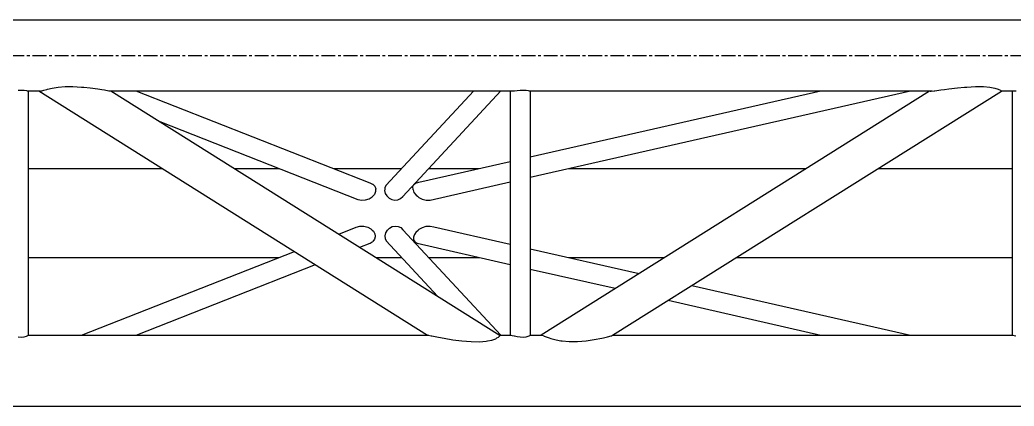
# Model space of a CAD drawing. Header units: millimetres. Extents: x 5143 to 30813, y 232 to 21408.
# Drawn here: x 26330 to 26898, y 7430 to 7651 of the extents above; entities that cross this region are included whole.
import ezdxf

# ---------------------------------------------------------------- set-up
doc = ezdxf.new("R2010")
doc.units = ezdxf.units.MM
doc.header["$LTSCALE"] = 0.25
doc.linetypes.add('CENTER', pattern=[50.8, 31.75, -6.35, 6.35, -6.35])
doc.linetypes.add('XKITLINE00', pattern=[0])

msp = doc.modelspace()

# ---------------------------------------------------------------- linework, layer by layer
at = {"color": 8, "linetype": 'XKITLINE00'}
for p, q in [((26261.35, 7650.57), (27695.34, 7650.57)), ((26352.27, 7612.06), (26356.16, 7612.46)), ((26356.16, 7612.46), (26360.67, 7612.52)), ((26360.67, 7612.52), (26365.6, 7612.23)), ((26365.6, 7612.23), (26366.99, 7612.06)), ((26871.35, 7612.21), (26876.44, 7612.51)), ((26876.44, 7612.51), (26880.9, 7612.47)), ((26880.9, 7612.47), (26884.48, 7612.07)), ((26329.46, 7610.43), (26331.22, 7610.46)), ((26331.22, 7610.46), (26332.81, 7610.36)), ((26332.81, 7610.36), (26334.07, 7610.17)), ((26334.07, 7610.17), (26334.51, 7610.01)), ((26334.51, 7610.01), (26334.88, 7609.99)), ((26334.88, 7609.99), (26335.16, 7609.95)), ((26334.99, 7609.97), (26342.08, 7609.97)), ((26335.16, 7609.95), (26335.16, 7470.46)), ((26341.28, 7609.97), (26563.35, 7470.59)), ((26341.34, 7609.97), (26341.48, 7609.91)), ((26341.48, 7609.93), (26342.53, 7610.01)), ((26341.48, 7609.93), (26341.48, 7609.91)), ((26342.53, 7610.01), (26342.82, 7610.02)), ((26342.82, 7610.02), (26343.99, 7610.42)), ((26343.99, 7610.42), (26345.77, 7610.74)), ((26345.77, 7610.74), (26346.17, 7610.93)), ((26346.17, 7610.93), (26348.81, 7611.58)), ((26348.81, 7611.58), (26352.27, 7612.06)), ((26366.99, 7612.06), (26370.43, 7611.77)), ((26370.43, 7611.77), (26374.9, 7611.17)), ((26374.9, 7611.17), (26377.16, 7610.74)), ((26377.16, 7610.74), (26378.62, 7610.57)), ((26378.62, 7610.57), (26381.22, 7610.11)), ((26381.22, 7610.11), (26381.55, 7610.02)), ((26381.55, 7610.02), (26382.36, 7609.96)), ((26382.13, 7609.97), (26611.65, 7609.97)), ((26382.36, 7609.96), (26604.72, 7470.4)), ((26396.71, 7609.97), (26530.3, 7557.53)), ((26589.66, 7609.97), (26539.55, 7556.05)), ((26605.13, 7609.97), (26549.08, 7549.65)), ((26610.56, 7609.97), (26610.56, 7470.6)), ((26610.68, 7609.97), (26610.75, 7609.91)), ((26610.75, 7609.91), (26610.84, 7609.92)), ((26610.84, 7609.92), (26611.65, 7609.98)), ((26611.07, 7609.97), (26611.1, 7609.94)), ((26611.65, 7609.98), (26612.72, 7610.02)), ((26612.72, 7610.02), (26612.91, 7610.06)), ((26612.91, 7610.06), (26614.5, 7610.3)), ((26614.5, 7610.3), (26616.26, 7610.44)), ((26616.26, 7610.44), (26618.02, 7610.47)), ((26618.02, 7610.47), (26619.61, 7610.37)), ((26619.61, 7610.37), (26620.87, 7610.17)), ((26620.87, 7610.17), (26621.3, 7610.02)), ((26621.3, 7610.02), (26621.68, 7610)), ((26621.68, 7610), (26621.96, 7609.95)), ((26621.8, 7609.97), (26851.59, 7609.97)), ((26621.96, 7572.28), (26788.02, 7609.97)), ((26621.96, 7560.66), (26839.23, 7609.97)), ((26621.96, 7609.95), (26621.96, 7470.46)), ((26628.14, 7470.62), (26850.18, 7609.97)), ((26669.04, 7470.52), (26891.18, 7609.94)), ((26850.34, 7609.97), (26850.41, 7609.91)), ((26850.41, 7609.91), (26851.04, 7609.95)), ((26851.04, 7609.95), (26852.72, 7610.02)), ((26852.72, 7610.02), (26853.14, 7610.09)), ((26853.14, 7610.09), (26856.63, 7610.55)), ((26856.63, 7610.55), (26858.6, 7610.74)), ((26858.6, 7610.74), (26861.09, 7611.14)), ((26861.09, 7611.14), (26866.14, 7611.74)), ((26866.14, 7611.74), (26870.05, 7612.06)), ((26870.05, 7612.06), (26871.35, 7612.21)), ((26884.48, 7612.07), (26884.54, 7612.06)), ((26884.54, 7612.06), (26887.43, 7611.61)), ((26887.43, 7611.61), (26889.38, 7610.96)), ((26889.38, 7610.96), (26889.62, 7610.74)), ((26889.62, 7610.74), (26890.68, 7610.44)), ((26890.68, 7610.44), (26891.05, 7610.02)), ((26891.05, 7610.02), (26891.15, 7610.01)), ((26891.15, 7610.01), (26891.18, 7609.94)), ((26891.16, 7609.97), (26898.44, 7609.97)), ((26897.35, 7609.97), (26897.35, 7470.6)), ((26897.47, 7609.97), (26897.55, 7609.91)), ((26897.55, 7609.91), (26897.63, 7609.92)), ((26897.63, 7609.92), (26898.44, 7609.98)), ((26897.86, 7609.97), (26897.9, 7609.94)), ((26898.44, 7609.98), (26899.52, 7610.02)), ((26410.24, 7592.46), (26523.52, 7547.99)), ((26558.23, 7557.82), (26610.56, 7569.69)), ((26335.16, 7565.67), (26411.86, 7565.67)), ((26452.92, 7565.67), (26478.47, 7565.67)), ((26509.54, 7565.67), (26548.49, 7565.67)), ((26563.97, 7565.67), (26592.85, 7565.67)), ((26644.06, 7565.67), (26779.6, 7565.67)), ((26820.66, 7565.67), (26897.35, 7565.67)), ((26530.3, 7557.53), (26531.93, 7556.75)), ((26531.93, 7556.75), (26531.98, 7556.69)), ((26531.98, 7556.69), (26533.12, 7555.56)), ((26533.12, 7555.56), (26533.67, 7554.11)), ((26539.55, 7556.05), (26538.91, 7554.68)), ((26555.36, 7556.41), (26554.76, 7555.13)), ((26555.38, 7556.43), (26555.74, 7556.69)), ((26555.74, 7556.69), (26556.5, 7557.33)), ((26556.5, 7557.33), (26558.23, 7557.82)), ((26564.73, 7547.67), (26610.56, 7558.07)), ((26531.97, 7549.86), (26531.68, 7549.5)), ((26532.95, 7550.91), (26531.97, 7549.86)), ((26533.62, 7552.51), (26532.95, 7550.91)), ((26533.67, 7554.11), (26533.6, 7553.44)), ((26533.6, 7553.44), (26533.62, 7552.51)), ((26538.82, 7553.44), (26538.79, 7553.13)), ((26538.79, 7553.13), (26539.17, 7551.5)), ((26538.91, 7554.68), (26538.82, 7553.44)), ((26539.17, 7551.5), (26540.05, 7550.01)), ((26540.05, 7550.01), (26540.21, 7549.86)), ((26540.21, 7549.86), (26541.32, 7548.76)), ((26554.76, 7555.13), (26554.9, 7553.63)), ((26554.9, 7553.63), (26555, 7553.44)), ((26555, 7553.44), (26555.49, 7552)), ((26555.49, 7552), (26556.71, 7550.45)), ((26556.71, 7550.45), (26557.49, 7549.86)), ((26557.49, 7549.86), (26558.34, 7549.11)), ((26523.52, 7547.99), (26525.69, 7547.59)), ((26525.69, 7547.59), (26527.93, 7547.73)), ((26527.93, 7547.73), (26529.99, 7548.39)), ((26529.99, 7548.39), (26531.68, 7549.5)), ((26541.32, 7548.76), (26542.9, 7547.92)), ((26542.9, 7547.92), (26544.63, 7547.59)), ((26544.63, 7547.59), (26546.34, 7547.78)), ((26546.34, 7547.78), (26547.88, 7548.49)), ((26547.88, 7548.49), (26549.08, 7549.65)), ((26558.34, 7549.11), (26560.3, 7548.13)), ((26560.3, 7548.13), (26562.5, 7547.64)), ((26562.5, 7547.64), (26564.73, 7547.67)), ((26522.54, 7532.2), (26524.68, 7532.74)), ((26524.68, 7532.74), (26526.94, 7532.76)), ((26526.94, 7532.76), (26529.09, 7532.25)), ((26543.04, 7532.48), (26544.77, 7532.82)), ((26544.77, 7532.82), (26546.49, 7532.62)), ((26560.34, 7532.08), (26562.53, 7532.7)), ((26562.53, 7532.7), (26564.8, 7532.8)), ((26564.8, 7532.8), (26566.93, 7532.37)), ((26512.52, 7528.27), (26522.54, 7532.2)), ((26529.09, 7532.25), (26530.92, 7531.26)), ((26530.92, 7531.26), (26531.64, 7530.53)), ((26531.64, 7530.53), (26532.32, 7529.92)), ((26532.32, 7529.92), (26533.2, 7528.37)), ((26533.2, 7528.37), (26533.36, 7526.97)), ((26539.3, 7528.92), (26538.91, 7527.3)), ((26538.91, 7527.3), (26538.95, 7526.97)), ((26540.19, 7530.4), (26539.3, 7528.92)), ((26540.19, 7530.4), (26540.34, 7530.54)), ((26540.34, 7530.54), (26541.47, 7531.65)), ((26541.47, 7531.65), (26543.04, 7532.48)), ((26546.49, 7532.62), (26548.02, 7531.91)), ((26548.02, 7531.91), (26549.21, 7530.75)), ((26549.21, 7530.75), (26605.13, 7470.57)), ((26555.77, 7528.02), (26555.52, 7526.97)), ((26556.85, 7529.6), (26555.77, 7528.02)), ((26556.85, 7529.6), (26557.99, 7530.54)), ((26558.44, 7531), (26557.99, 7530.54)), ((26558.44, 7531), (26560.34, 7532.08)), ((26566.93, 7532.37), (26610.56, 7522.47)), ((26524.52, 7520.73), (26530.52, 7523.09)), ((26530.52, 7523.09), (26531.6, 7523.73)), ((26531.6, 7523.73), (26532.04, 7523.98)), ((26533.06, 7525.26), (26532.04, 7523.98)), ((26533.41, 7526.75), (26533.06, 7525.26)), ((26533.36, 7526.97), (26533.41, 7526.75)), ((26538.95, 7526.97), (26539.02, 7525.75)), ((26539.02, 7525.75), (26539.66, 7524.39)), ((26539.66, 7524.39), (26568.97, 7492.84)), ((26555.52, 7526.97), (26555.26, 7526.41)), ((26555.26, 7526.41), (26555.3, 7524.96)), ((26555.3, 7524.96), (26556.07, 7523.75)), ((26556.07, 7523.75), (26557.34, 7522.95)), ((26557.34, 7522.95), (26610.56, 7510.87)), ((26365.57, 7470.57), (26487.26, 7518.35)), ((26621.96, 7519.88), (26684.14, 7505.76)), ((26335.16, 7514.87), (26478.41, 7514.87)), ((26396.77, 7470.57), (26499.27, 7510.82)), ((26533.86, 7514.87), (26548.49, 7514.87)), ((26563.97, 7514.87), (26592.92, 7514.87)), ((26644, 7514.87), (26698.66, 7514.87)), ((26739.71, 7514.87), (26897.35, 7514.87)), ((26621.96, 7508.28), (26670.57, 7497.25)), ((26714.29, 7498.92), (26839.16, 7470.57)), ((26700.72, 7490.4), (26788.08, 7470.57)), ((26334.5, 7470.12), (26334.88, 7470.22)), ((26334.88, 7470.22), (26335.16, 7470.46)), ((26335.16, 7470.57), (26563.5, 7470.57)), ((26563.37, 7470.64), (26563.35, 7470.59)), ((26563.35, 7470.59), (26563.48, 7470.58)), ((26563.37, 7470.64), (26563.61, 7470.52)), ((26563.61, 7470.52), (26565.34, 7470.17)), ((26604.44, 7470.57), (26610.83, 7470.57)), ((26604.72, 7470.4), (26604.44, 7470.12)), ((26610.56, 7470.6), (26610.75, 7470.64)), ((26610.56, 7470.6), (26610.72, 7470.57)), ((26610.75, 7470.64), (26610.84, 7470.56)), ((26610.84, 7470.56), (26611.65, 7470.32)), ((26611.65, 7470.32), (26612.72, 7470.13)), ((26621.3, 7470.13), (26621.68, 7470.22)), ((26621.68, 7470.22), (26621.96, 7470.46)), ((26621.96, 7470.57), (26628.57, 7470.57)), ((26628.14, 7470.62), (26628.51, 7470.64)), ((26628.14, 7470.62), (26628.14, 7470.57)), ((26628.51, 7470.64), (26628.72, 7470.42)), ((26628.72, 7470.42), (26629.83, 7470.14)), ((26668.36, 7470.17), (26669.04, 7470.52)), ((26669.13, 7470.57), (26897.63, 7470.57)), ((26897.35, 7470.6), (26897.55, 7470.64)), ((26897.35, 7470.6), (26897.5, 7470.57)), ((26897.55, 7470.64), (26897.63, 7470.57)), ((26897.63, 7470.57), (26898.44, 7470.32)), ((26898.44, 7470.32), (26899.51, 7470.14)), ((26329.46, 7469.46), (26331.22, 7469.43)), ((26331.22, 7469.43), (26332.81, 7469.57)), ((26332.81, 7469.57), (26334.07, 7469.88)), ((26334.07, 7469.88), (26334.5, 7470.12)), ((26565.34, 7470.17), (26565.69, 7470.12)), ((26565.69, 7470.12), (26568.54, 7469.49)), ((26568.54, 7469.49), (26571.57, 7469)), ((26571.57, 7469), (26572.7, 7468.75)), ((26572.7, 7468.75), (26577.73, 7467.91)), ((26577.73, 7467.91), (26582.9, 7467.31)), ((26582.9, 7467.31), (26588.18, 7466.84)), ((26588.18, 7466.84), (26592.9, 7466.77)), ((26592.9, 7466.77), (26596.81, 7467.12)), ((26596.81, 7467.12), (26597.58, 7467.31)), ((26597.58, 7467.31), (26599.99, 7467.69)), ((26599.99, 7467.69), (26602.29, 7468.46)), ((26602.29, 7468.46), (26602.96, 7469)), ((26602.96, 7469), (26603.76, 7469.27)), ((26603.76, 7469.27), (26604.5, 7469.98)), ((26604.44, 7470.12), (26604.5, 7469.98)), ((26612.72, 7470.13), (26612.91, 7470.06)), ((26612.91, 7470.06), (26614.5, 7469.69)), ((26614.5, 7469.69), (26616.26, 7469.48)), ((26616.26, 7469.48), (26618.02, 7469.44)), ((26618.02, 7469.44), (26619.61, 7469.58)), ((26619.61, 7469.58), (26620.87, 7469.89)), ((26620.87, 7469.89), (26621.3, 7470.13)), ((26629.83, 7470.14), (26629.94, 7470.01)), ((26629.94, 7470.01), (26631.59, 7469.31)), ((26631.59, 7469.31), (26632.78, 7469.03)), ((26632.78, 7469.03), (26633.83, 7468.51)), ((26633.83, 7468.51), (26636.71, 7467.75)), ((26636.71, 7467.75), (26639.46, 7467.35)), ((26639.46, 7467.35), (26640.26, 7467.17)), ((26640.26, 7467.17), (26644.3, 7466.82)), ((26644.3, 7466.82), (26648.92, 7466.87)), ((26648.92, 7466.87), (26653.9, 7467.35)), ((26653.9, 7467.35), (26658.51, 7467.93)), ((26658.51, 7467.93), (26662.81, 7468.76)), ((26662.81, 7468.76), (26663.81, 7469.03)), ((26663.81, 7469.03), (26666.11, 7469.5)), ((26666.11, 7469.5), (26668.17, 7470.14)), ((26668.17, 7470.14), (26668.36, 7470.17)), ((26261.35, 7429.97), (27695.34, 7429.97))]:
    msp.add_line(p, q, dxfattribs=at)
at = {"color": 8, "linetype": 'CENTER'}
msp.add_line((26261.35, 7630.27), (27695.34, 7630.27), dxfattribs=at)

doc.saveas('drawing.dxf')
